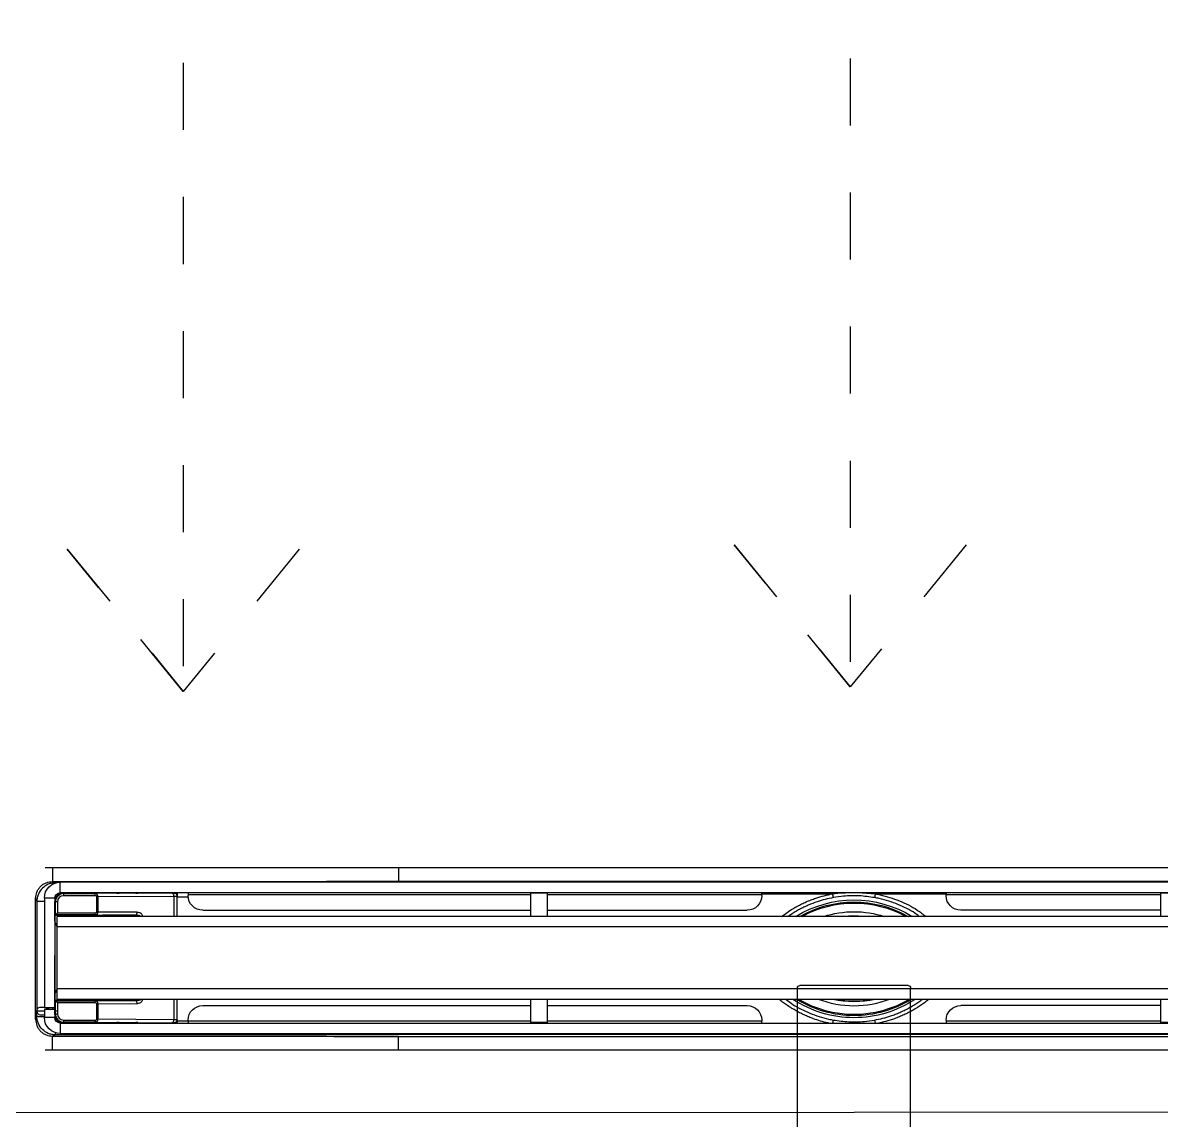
# Model space of a CAD drawing. Header units: millimetres. Extents: x 694231 to 734331, y 4486031 to 4541543.
# Drawn here: x 723900.01 to 723927.18, y 4495909.86 to 4495936.05 of the extents above; entities that cross this region are included whole.
import ezdxf

# ---------------------------------------------------------------- set-up
doc = ezdxf.new("R2010")
doc.units = ezdxf.units.MM
doc.linetypes.add('AI-Linetype-22', pattern=[3.2004, 1.6002, -1.6002])
doc.layers.add('Deko_Vitrifiye', color=135, linetype='Continuous')
doc.layers.add('Deko_Zemin Seramik5', color=155, linetype='Continuous')

# ---------------------------------------------------------------- blocks, each defined once
blk = doc.blocks.new('A$C29e923fa')
at = {"layer": 'Deko_Vitrifiye', "linetype": 'Continuous'}
for p, q in [((0, 90), (0, 0)), ((0, 90), (4.4, 90)), ((5, 89.4), (5, 0.6)), ((5, 58.5), (129.4, 58.5)), ((130, 57.9), (130, 32.1)), ((5, 31.5), (129.4, 31.5)), ((0, 0), (4.4, 0))]:
    blk.add_line(p, q, dxfattribs=at)
for centre, start, end in [((4.4, 89.4), 0, 90), ((129.4, 57.9), 0, 90), ((129.4, 32.1), 270, 0), ((4.4, 0.6), 270, 0)]:
    blk.add_arc(centre, 0.6, start, end, dxfattribs=at)
blk = doc.blocks.new('duşş')
at = {"layer": 'Deko_Zemin Seramik5'}
for p, q in [((13102.124, 1675.098), (13140.724, 1675.098)), ((13102.481, 1674.755), (13140.367, 1674.755)), ((13132.292, 1674.778), (13110.556, 1674.778)), ((13140.367, 1674.505), (13140.367, 1674.755)), ((13140.483, 1674.743), (13140.551, 1674.771)), ((13102.481, 1674.505), (13140.367, 1674.505)), ((13113.706, 1674.491), (13114.106, 1674.491)), ((13114.106, 1674.491), (13114.106, 1673.94)), ((13119.224, 1674.46), (13114.106, 1674.46)), ((13119.224, 1674.505), (13119.224, 1674.46)), ((13120.915, 1674.479), (13119.224, 1674.479)), ((13119.224, 1674.436), (13119.224, 1674.46)), ((13121.231, 1674.505), (13120.915, 1674.479)), ((13123.624, 1674.479), (13121.933, 1674.479)), ((13123.624, 1674.46), (13123.624, 1674.505)), ((13123.624, 1674.436), (13123.624, 1674.46)), ((13128.742, 1674.46), (13123.624, 1674.46)), ((13128.742, 1673.94), (13128.742, 1674.491)), ((13128.742, 1674.491), (13129.142, 1674.491)), ((13128.772, 1674.491), (13128.772, 1674.505)), ((13129.112, 1674.505), (13129.112, 1674.491)), ((13129.142, 1674.491), (13129.142, 1673.94)), ((13137.317, 1674.46), (13129.142, 1674.46)), ((13137.574, 1674.408), (13137.312, 1674.411)), ((13137.317, 1674.505), (13137.317, 1674.46)), ((13137.317, 1674.46), (13137.317, 1674.436)), ((13137.574, 1674.505), (13137.574, 1674.428)), ((13137.574, 1674.427), (13137.574, 1674.428)), ((13137.574, 1674.397), (13137.574, 1674.427)), ((13137.579, 1674.08), (13137.579, 1674.397)), ((13137.644, 1674.498), (13138.386, 1674.498)), ((13137.644, 1674.498), (13137.644, 1674.497)), ((13137.657, 1674.427), (13137.658, 1674.44)), ((13139.468, 1674.415), (13137.657, 1674.427)), ((13137.657, 1674.427), (13137.657, 1673.94)), ((13137.658, 1674.44), (13137.66, 1674.453)), ((13137.66, 1674.453), (13137.664, 1674.465)), ((13137.664, 1674.465), (13137.669, 1674.476)), ((13137.669, 1674.476), (13137.675, 1674.485)), ((13137.675, 1674.485), (13137.682, 1674.491)), ((13137.682, 1674.491), (13137.69, 1674.495)), ((13137.69, 1674.495), (13137.698, 1674.497)), ((13137.698, 1674.497), (13139.531, 1674.485)), ((13138.386, 1674.498), (13138.386, 1674.505)), ((13138.386, 1674.5), (13138.515, 1674.5)), ((13138.515, 1674.493), (13138.515, 1674.505)), ((13138.515, 1674.493), (13138.516, 1674.492)), ((13138.516, 1674.505), (13138.516, 1674.492)), ((13138.516, 1674.492), (13138.516, 1674.492)), ((13138.566, 1674.491), (13138.566, 1674.505)), ((13138.566, 1674.491), (13138.965, 1674.491)), ((13138.965, 1674.505), (13138.965, 1674.491)), ((13139.015, 1674.492), (13139.015, 1674.505)), ((13139.016, 1674.493), (13139.015, 1674.492)), ((13139.016, 1674.505), (13139.016, 1674.493)), ((13139.016, 1674.5), (13139.145, 1674.5)), ((13139.145, 1674.505), (13139.145, 1674.498)), ((13139.145, 1674.498), (13140.296, 1674.498)), ((13139.468, 1674.415), (13139.497, 1674.415)), ((13139.468, 1674.415), (13139.468, 1674.044)), ((13139.497, 1674.044), (13139.497, 1674.415)), ((13139.531, 1674.435), (13139.531, 1674.485)), ((13140.284, 1674.485), (13139.531, 1674.485)), ((13139.531, 1674.435), (13140.284, 1674.435)), ((13140.284, 1674.485), (13140.296, 1674.498)), ((13140.284, 1674.435), (13140.284, 1674.485)), ((13140.496, 1674.298), (13140.484, 1674.285)), ((13140.496, 1673.83), (13140.496, 1674.298)), ((13140.497, 1674.375), (13140.747, 1674.375)), ((13140.497, 1674.375), (13140.497, 1671.76)), ((13140.747, 1674.375), (13140.747, 1671.76)), ((13140.927, 1674.299), (13140.924, 1671.694)), ((13140.955, 1674.367), (13140.927, 1674.299)), ((13140.955, 1671.489), (13140.955, 1674.367)), ((13114.106, 1674.087), (13118.874, 1674.087)), ((13128.742, 1674.087), (13123.974, 1674.087)), ((13136.967, 1674.087), (13129.142, 1674.087)), ((13137.574, 1673.94), (13137.574, 1674.08)), ((13138.538, 1674.038), (13139.468, 1674.044)), ((13138.538, 1674.038), (13138.539, 1674.024)), ((13138.539, 1674.024), (13138.541, 1674.011)), ((13139.468, 1674.044), (13139.497, 1674.044)), ((13140.434, 1674.024), (13139.531, 1674.024)), ((13139.531, 1673.974), (13139.531, 1674.024)), ((13140.434, 1674.285), (13140.434, 1674.024)), ((13140.434, 1674.285), (13140.484, 1674.285)), ((13140.434, 1674.024), (13140.484, 1673.974)), ((13140.484, 1673.974), (13140.484, 1674.285)), ((13102.406, 1673.94), (13140.442, 1673.94)), ((13121.184, 1673.94), (13121.452, 1673.953)), ((13121.452, 1673.953), (13121.665, 1673.94)), ((13138.541, 1674.011), (13138.545, 1673.999)), ((13138.545, 1673.999), (13138.55, 1673.988)), ((13138.55, 1673.988), (13138.556, 1673.98)), ((13138.556, 1673.98), (13138.564, 1673.973)), ((13138.564, 1673.973), (13138.571, 1673.969)), ((13138.571, 1673.969), (13138.579, 1673.968)), ((13139.47, 1673.973), (13138.579, 1673.968)), ((13138.579, 1673.968), (13139.358, 1673.968)), ((13138.741, 1673.966), (13138.579, 1673.966)), ((13138.59, 1673.94), (13138.579, 1673.966)), ((13138.752, 1673.94), (13138.741, 1673.966)), ((13139.363, 1673.973), (13139.358, 1673.968)), ((13139.479, 1673.948), (13139.358, 1673.948)), ((13139.468, 1673.973), (13139.363, 1673.973)), ((13139.467, 1673.966), (13139.467, 1673.973)), ((13139.467, 1673.973), (13139.467, 1673.966)), ((13139.468, 1673.966), (13139.467, 1673.966)), ((13139.468, 1673.973), (13139.468, 1673.966)), ((13139.468, 1673.973), (13139.468, 1673.973)), ((13139.518, 1673.966), (13139.468, 1673.966)), ((13139.487, 1673.946), (13139.488, 1673.946)), ((13139.488, 1673.946), (13139.518, 1673.946)), ((13139.518, 1673.974), (13139.518, 1673.966)), ((13139.918, 1673.966), (13139.518, 1673.966)), ((13139.518, 1673.946), (13139.518, 1673.966)), ((13139.518, 1673.946), (13139.918, 1673.946)), ((13139.531, 1673.974), (13139.523, 1673.974)), ((13139.918, 1673.974), (13139.523, 1673.974)), ((13139.531, 1673.974), (13140.484, 1673.974)), ((13139.918, 1673.974), (13139.918, 1673.966)), ((13139.918, 1673.966), (13139.918, 1673.946)), ((13139.968, 1673.966), (13139.918, 1673.966)), ((13139.918, 1673.946), (13139.948, 1673.946)), ((13139.948, 1673.946), (13139.949, 1673.946)), ((13140.073, 1673.948), (13139.957, 1673.948)), ((13139.968, 1673.973), (13139.968, 1673.973)), ((13140.068, 1673.973), (13139.968, 1673.973)), ((13139.968, 1673.973), (13139.968, 1673.966)), ((13139.969, 1673.966), (13139.968, 1673.966)), ((13139.969, 1673.973), (13139.969, 1673.966)), ((13139.969, 1673.973), (13139.969, 1673.966)), ((13140.073, 1673.968), (13140.068, 1673.973)), ((13140.073, 1673.968), (13140.49, 1673.968)), ((13140.401, 1673.966), (13140.39, 1673.94)), ((13140.49, 1673.966), (13140.401, 1673.966)), ((13140.442, 1673.69), (13140.442, 1673.94)), ((13140.49, 1673.794), (13140.442, 1673.684)), ((13140.49, 1673.794), (13140.442, 1673.684)), ((13140.49, 1673.968), (13140.484, 1673.974)), ((13140.49, 1673.794), (13140.49, 1673.966)), ((13140.49, 1673.794), (13140.49, 1673.794)), ((13140.49, 1673.407), (13140.49, 1673.794)), ((13140.492, 1673.826), (13140.496, 1673.83)), ((13140.492, 1673.824), (13140.492, 1673.826)), ((13140.492, 1673.457), (13140.492, 1673.824)), ((13140.496, 1673.83), (13140.497, 1673.83)), ((13102.406, 1673.69), (13140.442, 1673.69)), ((13140.442, 1672.21), (13140.442, 1673.69)), ((13140.49, 1673.457), (13140.497, 1673.457)), ((13140.497, 1673.407), (13140.49, 1673.407)), ((13140.495, 1671.905), (13140.495, 1673.007)), ((13140.495, 1673.007), (13140.497, 1673.007)), ((13140.497, 1672.957), (13140.495, 1672.957)), ((13140.495, 1672.943), (13140.497, 1672.943)), ((13140.495, 1672.893), (13140.495, 1671.505)), ((13140.497, 1672.893), (13140.495, 1672.893)), ((13140.49, 1672.106), (13140.49, 1672.493)), ((13140.49, 1672.493), (13140.497, 1672.493)), ((13140.497, 1672.443), (13140.49, 1672.443)), ((13140.492, 1672.076), (13140.492, 1672.443)), ((13102.406, 1672.21), (13140.442, 1672.21)), ((13140.442, 1672.217), (13140.49, 1672.106)), ((13140.442, 1672.216), (13140.49, 1672.106)), ((13140.442, 1671.96), (13140.442, 1672.21)), ((13102.406, 1671.96), (13140.442, 1671.96)), ((13114.106, 1671.96), (13114.106, 1671.41)), ((13120.944, 1671.96), (13120.948, 1671.959)), ((13120.948, 1671.959), (13120.996, 1671.949)), ((13120.996, 1671.949), (13120.99, 1671.96)), ((13128.742, 1671.41), (13128.742, 1671.96)), ((13129.142, 1671.96), (13129.142, 1671.41)), ((13137.574, 1671.82), (13137.574, 1671.96)), ((13137.657, 1671.96), (13137.657, 1671.474)), ((13138.539, 1671.876), (13138.538, 1671.862)), ((13139.468, 1671.857), (13138.538, 1671.862)), ((13138.541, 1671.889), (13138.539, 1671.876)), ((13138.545, 1671.901), (13138.541, 1671.889)), ((13138.55, 1671.912), (13138.545, 1671.901)), ((13138.556, 1671.921), (13138.55, 1671.912)), ((13138.564, 1671.927), (13138.556, 1671.921)), ((13138.571, 1671.931), (13138.564, 1671.927)), ((13138.579, 1671.932), (13138.571, 1671.931)), ((13138.579, 1671.934), (13138.59, 1671.96)), ((13138.579, 1671.934), (13138.741, 1671.934)), ((13138.579, 1671.932), (13139.47, 1671.927)), ((13139.358, 1671.932), (13138.579, 1671.932)), ((13138.741, 1671.934), (13138.752, 1671.96)), ((13139.358, 1671.952), (13139.479, 1671.952)), ((13139.358, 1671.932), (13139.363, 1671.928)), ((13139.363, 1671.928), (13139.468, 1671.928)), ((13139.467, 1671.928), (13139.467, 1671.934)), ((13139.467, 1671.934), (13139.468, 1671.934)), ((13139.467, 1671.934), (13139.467, 1671.928)), ((13139.468, 1671.934), (13139.518, 1671.934)), ((13139.468, 1671.934), (13139.468, 1671.927)), ((13139.468, 1671.928), (13139.468, 1671.927)), ((13139.497, 1671.857), (13139.468, 1671.857)), ((13139.468, 1671.857), (13139.468, 1671.485)), ((13139.488, 1671.954), (13139.487, 1671.954)), ((13139.518, 1671.954), (13139.488, 1671.954)), ((13139.497, 1671.485), (13139.497, 1671.857)), ((13139.918, 1671.954), (13139.518, 1671.954)), ((13139.518, 1671.934), (13139.518, 1671.954)), ((13139.518, 1671.934), (13139.518, 1671.926)), ((13139.518, 1671.934), (13139.918, 1671.934)), ((13139.523, 1671.926), (13139.531, 1671.926)), ((13139.523, 1671.926), (13139.918, 1671.926)), ((13140.484, 1671.926), (13139.531, 1671.926)), ((13139.531, 1671.876), (13139.531, 1671.926)), ((13139.531, 1671.876), (13140.434, 1671.876)), ((13139.918, 1671.934), (13139.918, 1671.954)), ((13139.948, 1671.954), (13139.918, 1671.954)), ((13139.918, 1671.934), (13139.918, 1671.926)), ((13139.918, 1671.934), (13139.968, 1671.934)), ((13139.949, 1671.954), (13139.948, 1671.954)), ((13139.957, 1671.952), (13140.073, 1671.952)), ((13139.968, 1671.934), (13139.968, 1671.927)), ((13139.968, 1671.934), (13139.969, 1671.934)), ((13139.968, 1671.928), (13140.068, 1671.928)), ((13139.968, 1671.927), (13139.968, 1671.928)), ((13139.969, 1671.934), (13139.969, 1671.928)), ((13139.969, 1671.934), (13139.969, 1671.928)), ((13140.068, 1671.928), (13140.073, 1671.932)), ((13140.49, 1671.932), (13140.073, 1671.932)), ((13140.39, 1671.96), (13140.401, 1671.934)), ((13140.401, 1671.934), (13140.49, 1671.934)), ((13140.484, 1671.926), (13140.434, 1671.876)), ((13140.434, 1671.876), (13140.434, 1671.615)), ((13140.484, 1671.926), (13140.49, 1671.932)), ((13140.484, 1671.615), (13140.484, 1671.926)), ((13140.49, 1672.106), (13140.49, 1672.106)), ((13140.49, 1671.934), (13140.49, 1672.106)), ((13140.492, 1672.074), (13140.492, 1672.076)), ((13140.496, 1672.07), (13140.492, 1672.074)), ((13140.497, 1671.905), (13140.495, 1671.905)), ((13140.496, 1671.603), (13140.496, 1672.07)), ((13140.497, 1672.07), (13140.496, 1672.07)), ((13114.106, 1671.813), (13118.874, 1671.813)), ((13128.742, 1671.813), (13123.974, 1671.813)), ((13136.967, 1671.813), (13129.142, 1671.813)), ((13137.579, 1671.505), (13137.579, 1671.82)), ((13140.484, 1671.615), (13140.434, 1671.615)), ((13140.497, 1671.683), (13140.442, 1671.683)), ((13140.484, 1671.615), (13140.496, 1671.603)), ((13140.497, 1671.76), (13140.747, 1671.76)), ((13140.497, 1671.72), (13140.747, 1671.72)), ((13140.497, 1671.72), (13140.497, 1671.525)), ((13140.548, 1671.72), (13140.548, 1671.76)), ((13140.747, 1671.72), (13140.747, 1671.525)), ((13140.924, 1671.694), (13140.924, 1671.683)), ((13140.924, 1671.672), (13140.924, 1671.683)), ((13140.927, 1671.557), (13140.924, 1671.672)), ((13140.367, 1671.395), (13102.481, 1671.395)), ((13113.706, 1671.41), (13114.106, 1671.41)), ((13114.106, 1671.44), (13119.224, 1671.44)), ((13119.224, 1671.464), (13119.224, 1671.44)), ((13119.224, 1671.44), (13119.224, 1671.395)), ((13123.624, 1671.464), (13123.624, 1671.44)), ((13123.624, 1671.395), (13123.624, 1671.44)), ((13123.624, 1671.44), (13128.742, 1671.44)), ((13128.742, 1671.41), (13129.142, 1671.41)), ((13128.772, 1671.395), (13128.772, 1671.41)), ((13129.112, 1671.41), (13129.112, 1671.395)), ((13129.142, 1671.44), (13137.317, 1671.44)), ((13137.317, 1671.44), (13137.317, 1671.464)), ((13137.574, 1671.448), (13137.317, 1671.445)), ((13137.317, 1671.44), (13137.317, 1671.395)), ((13137.574, 1671.473), (13137.574, 1671.504)), ((13137.574, 1671.473), (13137.574, 1671.473)), ((13137.574, 1671.473), (13137.574, 1671.395)), ((13137.644, 1671.403), (13137.644, 1671.403)), ((13138.386, 1671.403), (13137.644, 1671.403)), ((13137.657, 1671.474), (13139.468, 1671.485)), ((13137.658, 1671.46), (13137.657, 1671.474)), ((13137.66, 1671.447), (13137.658, 1671.46)), ((13137.664, 1671.435), (13137.66, 1671.447)), ((13137.669, 1671.424), (13137.664, 1671.435)), ((13137.675, 1671.416), (13137.669, 1671.424)), ((13137.682, 1671.409), (13137.675, 1671.416)), ((13137.69, 1671.405), (13137.682, 1671.409)), ((13137.698, 1671.404), (13137.69, 1671.405)), ((13139.531, 1671.415), (13137.698, 1671.404)), ((13138.386, 1671.395), (13138.386, 1671.403)), ((13138.515, 1671.4), (13138.386, 1671.4)), ((13138.516, 1671.408), (13138.515, 1671.408)), ((13138.515, 1671.395), (13138.515, 1671.408)), ((13138.516, 1671.408), (13138.516, 1671.408)), ((13138.516, 1671.408), (13138.516, 1671.395)), ((13138.965, 1671.409), (13138.566, 1671.409)), ((13138.566, 1671.395), (13138.566, 1671.409)), ((13138.965, 1671.409), (13138.965, 1671.395)), ((13139.015, 1671.408), (13139.016, 1671.408)), ((13139.015, 1671.395), (13139.015, 1671.408)), ((13139.016, 1671.408), (13139.016, 1671.395)), ((13139.145, 1671.4), (13139.016, 1671.4)), ((13140.296, 1671.403), (13139.145, 1671.403)), ((13139.145, 1671.403), (13139.145, 1671.395)), ((13139.497, 1671.485), (13139.468, 1671.485)), ((13140.284, 1671.465), (13139.531, 1671.465)), ((13139.531, 1671.465), (13139.531, 1671.415)), ((13139.531, 1671.415), (13140.284, 1671.415)), ((13140.284, 1671.415), (13140.284, 1671.465)), ((13140.296, 1671.403), (13140.284, 1671.415)), ((13140.367, 1671.395), (13140.367, 1671.145)), ((13140.495, 1671.505), (13140.497, 1671.505)), ((13140.497, 1671.525), (13140.747, 1671.525)), ((13140.955, 1671.489), (13140.927, 1671.557)), ((13140.367, 1671.145), (13102.481, 1671.145)), ((13132.292, 1671.077), (13110.556, 1671.077)), ((13140.483, 1671.113), (13140.551, 1671.085)), ((13140.724, 1670.758), (13102.124, 1670.758))]:
    blk.add_line(p, q, dxfattribs=at)
blk.add_lwpolyline([(13091.425, 1799.291), (13091.425, 1671.265, 0.414145), (13093.424, 1669.265), (13149.424, 1669.25, 0.414282), (13151.425, 1671.25), (13151.425, 1799.291)], format="xyb", close=True, dxfattribs=at)
at = {"layer": 'Deko_Zemin Seramik5', "linetype": 'AI-Linetype-22'}
for points in [[(13121.515, 1694.417), (13121.515, 1679.417), (13124.282, 1682.807)], [(13137.431, 1694.311), (13137.431, 1679.311), (13140.199, 1682.701)], [(13118.747, 1682.807), (13121.515, 1679.417)], [(13124.282, 1682.807), (13121.515, 1679.417)], [(13134.664, 1682.701), (13137.431, 1679.311)], [(13140.199, 1682.701), (13137.431, 1679.311)]]:
    blk.add_lwpolyline(points, dxfattribs=at)
at = {"layer": 'Deko_Zemin Seramik5'}
for centre, radius, start, end in [((13140.367, 1674.375), 0.38, 0, 90), ((13118.875, 1674.436), 0.349, 269.891, 359.8906), ((13121.424, 1671.683), 2.65, 58.4105, 121.5895), ((13122.481, 1674.741), 1.587, 189.4951, 192.8248), ((13120.367, 1674.741), 1.587, 347.1752, 350.5049), ((13123.973, 1674.436), 0.349, 180.1094, 270.109), ((13136.967, 1674.436), 0.349, 269.891, 359.8906), ((13137.644, 1674.427), 0.07, 89.9989, 179.9989), ((13140.367, 1674.375), 0.13, 0, 90), ((13121.424, 1671.683), 2.6, 60.2506, 119.7494), ((13121.424, 1671.683), 2.575, 61.2389, 118.7611), ((13121.424, 1671.683), 2.37, 72.26, 107.74), ((13139.487, 1673.966), 0.02, 179.9989, 269.9989), ((13139.488, 1673.966), 0.02, 179.9989, 269.9989), ((13139.948, 1673.966), 0.02, 270.0011, 0.0011), ((13139.949, 1673.966), 0.02, 270.0011, 0.0011), ((13121.424, 1674.172), 2.65, 236.6126, 270), ((13121.424, 1674.172), 2.6, 238.3235, 270), ((13121.424, 1674.172), 2.575, 239.2368, 300.7632), ((13121.424, 1674.172), 2.37, 249.0038, 290.9962), ((13121.424, 1674.172), 2.27, 257.0856, 282.9144), ((13121.424, 1674.172), 2.256, 258.8784, 281.2478), ((13121.424, 1674.172), 2.65, 270, 303.3874), ((13121.424, 1674.172), 2.6, 270, 301.6765), ((13139.487, 1671.934), 0.02, 90.0011, 180.0011), ((13139.488, 1671.934), 0.02, 90.0011, 180.0011), ((13139.948, 1671.934), 0.02, 359.9989, 89.9989), ((13139.949, 1671.934), 0.02, 359.9989, 89.9989), ((13118.875, 1671.464), 0.349, 0.1094, 90.109), ((13123.973, 1671.464), 0.349, 89.891, 179.8906), ((13136.967, 1671.464), 0.349, 0.1094, 90.109), ((13121.891, 1671.237), 0.985, 166.5189, 170.7824), ((13120.957, 1671.237), 0.985, 9.2176, 13.4811), ((13137.644, 1671.473), 0.07, 180.0011, 270.0011), ((13140.367, 1671.525), 0.13, 270, 0), ((13140.367, 1671.525), 0.38, 270, 0)]:
    blk.add_arc(centre, radius, start, end, dxfattribs=at)
at = {"layer": 'Deko_Zemin Seramik5', "extrusion": (0, 0, -1)}
for centre, major_axis, ratio, start_param, end_param in [((13137.644, 1674.428), (0, -0.07), 0.999962, 1.570796, 3.141593), ((13137.774, 1674.427), (0.2, 0), 0.005672, 2.199115, 3.141593), ((13137.774, 1674.397), (0.2, 0), 0.003491, 2.916668, 3.141593), ((13137.774, 1674.497), (0.13, 0), 0.008727, 2.199115, 3.141593), ((13138.566, 1674.492), (0.05, 0), 0.008727, 1.570805, 3.132866), ((13138.965, 1674.492), (0.05, 0), 0.008727, 0.008727, 1.570796), ((13139.531, 1674.415), (-0.0004, -0.07), 0.905934, 1.56707, 3.130806), ((13139.531, 1674.415), (-0.034, 0.0002), 0.587778, 6.279459, 7.843195), ((13140.284, 1674.285), (0.141, 0.141), 0.999962, 5.497825, 7.068545), ((13140.284, 1674.285), (-0.106, -0.106), 0.999924, 2.356233, 3.926953), ((13140.296, 1674.298), (-0.141, -0.141), 0.999924, 2.356233, 3.926953), ((13137.774, 1674.08), (0.2, 0), 0.003491, 3.141593, 3.366518), ((13139.531, 1674.044), (0.0004, -0.07), 0.905934, 0.010787, 1.574523), ((13139.531, 1674.044), (0.034, 0.0002), 0.587778, 1.581583, 3.145319), ((13138.58, 1673.938), (0.138, 0), 0.217963, 3.141593, 4.703662), ((13138.591, 1673.938), (0.0125, -0.03), 0.00806, 1.574141, 2.830119), ((13138.753, 1673.938), (0.0125, -0.03), 0.00806, 3.459756, 4.715734), ((13139.358, 1673.938), (0, -0.03), 0.008727, 1.570796, 3.132866), ((13139.518, 1673.973), (0.05, 0), 0.008727, 3.150319, 3.363915), ((13139.524, 1674.044), (0.119, 0.001), 0.587778, 1.581583, 1.62254), ((13139.918, 1673.973), (0.05, 0), 0.008727, 4.712389, 6.274459), ((13140.073, 1673.938), (0, -0.03), 0.008727, 3.150319, 4.712389), ((13140.389, 1673.938), (-0.0131, -0.03), 0.008001, 1.567311, 2.823289), ((13140.49, 1673.938), (0, -0.03), 0.008727, 3.150319, 3.456411), ((13140.49, 1673.407), (0, -0.05), 0.008727, 1.570796, 3.141593), ((13140.49, 1672.493), (0, -0.05), 0.008727, 0, 1.570796), ((13138.58, 1671.962), (0.138, 0), 0.217963, 1.579523, 3.141593), ((13138.591, 1671.962), (-0.0125, -0.03), 0.00806, 0.311474, 1.567451), ((13138.753, 1671.962), (-0.0125, -0.03), 0.00806, 4.709044, 5.965022), ((13139.358, 1671.962), (0, -0.03), 0.008727, 0.008727, 1.570796), ((13139.518, 1671.927), (0.05, 0), 0.008727, 2.91927, 3.132866), ((13139.531, 1671.856), (-0.0004, -0.07), 0.905934, 1.56707, 3.130806), ((13139.531, 1671.856), (0.034, -0.0002), 0.587778, 3.137866, 4.701602), ((13139.524, 1671.856), (0.119, -0.001), 0.587778, 4.660645, 4.701602), ((13139.918, 1671.927), (0.05, 0), 0.008727, 0.008727, 1.570796), ((13140.073, 1671.962), (0, -0.03), 0.008727, 4.712389, 6.274459), ((13140.389, 1671.962), (0.0131, -0.03), 0.008001, 0.318304, 1.574282), ((13140.495, 1671.805), (-0.1, 0), 0.999962, 1.010172, 1.570796), ((13140.497, 1671.805), (-0.1, 0), 0.999962, 0.988457, 1.570796), ((13140.49, 1671.962), (0, -0.03), 0.008727, 5.968367, 6.274459), ((13137.774, 1671.82), (0.2, 0), 0.003491, 2.916668, 3.141593), ((13140.284, 1671.615), (-0.106, 0.106), 0.999924, 2.356233, 3.926953), ((13140.284, 1671.615), (0.141, -0.141), 0.999962, 5.497825, 7.068545), ((13140.296, 1671.603), (-0.141, 0.141), 0.999924, 2.356233, 3.926953), ((13137.774, 1671.504), (0.2, 0), 0.003491, 3.141593, 3.366518), ((13137.774, 1671.473), (0.2, 0), 0.005672, 3.141593, 4.08407), ((13137.644, 1671.473), (0, 0.07), 0.999962, 3.141593, 4.712389), ((13137.774, 1671.403), (0.13, 0), 0.008727, 3.141593, 3.69775), ((13137.774, 1671.403), (0.13, 0), 0.008727, 3.69775, 4.08407), ((13138.566, 1671.408), (0.05, 0), 0.008727, 3.150319, 4.712381), ((13138.965, 1671.408), (0.05, 0), 0.008727, 4.712389, 6.274459), ((13139.531, 1671.485), (0.0004, -0.07), 0.905934, 0.010787, 1.574523), ((13139.531, 1671.485), (-0.034, -0.0002), 0.587778, 4.723176, 6.286912), ((13140.497, 1671.605), (-0.1, 0), 0.999962, 4.712389, 5.294728), ((13140.495, 1671.605), (-0.1, 0), 0.999962, 4.712389, 5.273014)]:
    blk.add_ellipse(centre, major_axis=major_axis, ratio=ratio, start_param=start_param, end_param=end_param, dxfattribs=at)
at = {"layer": 'Deko_Zemin Seramik5'}
for points, knots in [([(13132.292, 1675.098), (13132.292, 1675.059), (13132.292, 1674.978), (13132.292, 1674.872), (13132.292, 1674.797), (13132.292, 1674.785), (13132.292, 1674.778)], [0, 0, 0, 0, 0.240773, 0.5, 0.759227, 1, 1, 1, 1]), ([(13140.551, 1675.098), (13140.551, 1675.089), (13140.551, 1675.02), (13140.551, 1674.91), (13140.551, 1674.799), (13140.551, 1674.78), (13140.551, 1674.771)], [0, 0, 0, 0, 0.046125, 0.371812, 0.697499, 1, 1, 1, 1]), ([(13140.551, 1674.771), (13139.633, 1674.771), (13137.797, 1674.772), (13135.045, 1674.777), (13133.21, 1674.778), (13132.292, 1674.778)], [0, 0, 0, 0, 0.333309, 0.666691, 1, 1, 1, 1]), ([(13140.483, 1674.743), (13140.513, 1674.741), (13140.571, 1674.737), (13140.682, 1674.701), (13140.803, 1674.62), (13140.884, 1674.5), (13140.921, 1674.389), (13140.925, 1674.329), (13140.927, 1674.299)], [0, 0, 0, 0, 0.129071, 0.254522, 0.498347, 0.74157, 0.868707, 1, 1, 1, 1]), ([(13140.955, 1674.367), (13140.95, 1674.418), (13140.942, 1674.498), (13140.892, 1674.593), (13140.84, 1674.657), (13140.776, 1674.708), (13140.681, 1674.758), (13140.602, 1674.766), (13140.551, 1674.771)], [0, 0, 0, 0, 0.2432, 0.372242, 0.500235, 0.628741, 0.757585, 1, 1, 1, 1]), ([(13120.915, 1674.479), (13120.877, 1674.472), (13120.681, 1674.434), (13120.338, 1674.321), (13119.97, 1674.145), (13119.778, 1673.993), (13119.712, 1673.94)], [0, 0, 0, 0, 0.089074, 0.449026, 0.808981, 1, 1, 1, 1]), ([(13119.867, 1673.94), (13119.901, 1673.966), (13120.054, 1674.085), (13120.375, 1674.235), (13120.705, 1674.345), (13120.896, 1674.382), (13120.933, 1674.389)], [0, 0, 0, 0, 0.108003, 0.499217, 0.901792, 1, 1, 1, 1]), ([(13120.933, 1674.389), (13121.055, 1674.406), (13121.3, 1674.441), (13121.63, 1674.433), (13121.835, 1674.401), (13121.915, 1674.389)], [0, 0, 0, 0, 0.372425, 0.751784, 1, 1, 1, 1]), ([(13121.933, 1674.479), (13121.849, 1674.491), (13121.749, 1674.504), (13121.648, 1674.505), (13121.632, 1674.505)], [0, 0, 0, 0, 0.834969, 1, 1, 1, 1]), ([(13121.915, 1674.389), (13121.98, 1674.376), (13122.111, 1674.349), (13122.312, 1674.289), (13122.481, 1674.224), (13122.62, 1674.16), (13122.723, 1674.108), (13122.825, 1674.051), (13122.915, 1673.995), (13122.971, 1673.957), (13122.994, 1673.94)], [0, 0, 0, 0, 0.1693, 0.339504, 0.533283, 0.630786, 0.729353, 0.828096, 0.927914, 1, 1, 1, 1]), ([(13123.151, 1673.94), (13123.064, 1674.004), (13122.944, 1674.09), (13122.781, 1674.183), (13122.673, 1674.238), (13122.563, 1674.289), (13122.45, 1674.335), (13122.308, 1674.386), (13122.136, 1674.438), (13122.001, 1674.466), (13121.933, 1674.479)], [0, 0, 0, 0, 0.239811, 0.32927, 0.418889, 0.509484, 0.600581, 0.691848, 0.845514, 1, 1, 1, 1]), ([(13140.927, 1674.299), (13140.919, 1674.3), (13140.903, 1674.302), (13140.833, 1674.304), (13140.768, 1674.305), (13140.747, 1674.305)], [0, 0, 0, 0, 0.383013, 0.795311, 1, 1, 1, 1]), ([(13138.402, 1673.938), (13138.402, 1673.94), (13138.402, 1673.949), (13138.407, 1673.967), (13138.421, 1673.992), (13138.452, 1674.018), (13138.493, 1674.035), (13138.525, 1674.037), (13138.538, 1674.038)], [0, 0, 0, 0, 0.035539, 0.12936, 0.257827, 0.452641, 0.772939, 1, 1, 1, 1]), ([(13139.47, 1673.973), (13139.47, 1673.973), (13139.472, 1673.973), (13139.478, 1673.974), (13139.491, 1673.975), (13139.505, 1673.974), (13139.514, 1673.974), (13139.518, 1673.974)], [0, 0, 0, 0, 0.083349, 0.324015, 0.573987, 0.820833, 1, 1, 1, 1]), ([(13140.495, 1672.957), (13140.495, 1672.957), (13140.495, 1672.957), (13140.495, 1672.958), (13140.495, 1672.959), (13140.495, 1672.96), (13140.495, 1672.962), (13140.495, 1672.964), (13140.495, 1672.966), (13140.495, 1672.968), (13140.495, 1672.971), (13140.495, 1672.974), (13140.495, 1672.977), (13140.495, 1672.982), (13140.495, 1672.987), (13140.495, 1672.992), (13140.495, 1672.997), (13140.495, 1673.002), (13140.495, 1673.005), (13140.495, 1673.007)], [0, 0, 0, 0, 0.052751, 0.105868, 0.160141, 0.214812, 0.267755, 0.321067, 0.374953, 0.429625, 0.482566, 0.535878, 0.589763, 0.644434, 0.75059, 0.804473, 0.859142, 0.929139, 1, 1, 1, 1]), ([(13140.495, 1672.893), (13140.495, 1672.895), (13140.495, 1672.898), (13140.495, 1672.903), (13140.495, 1672.908), (13140.495, 1672.912), (13140.495, 1672.916), (13140.495, 1672.92), (13140.495, 1672.925), (13140.495, 1672.929), (13140.495, 1672.932), (13140.495, 1672.934), (13140.495, 1672.937), (13140.495, 1672.938), (13140.495, 1672.94), (13140.495, 1672.941), (13140.495, 1672.942), (13140.495, 1672.943), (13140.495, 1672.943), (13140.495, 1672.943)], [0, 0, 0, 0, 0.069997, 0.140858, 0.193797, 0.247107, 0.30099, 0.355659, 0.461433, 0.515705, 0.570376, 0.623127, 0.676244, 0.730516, 0.785188, 0.837939, 0.891056, 0.945328, 1, 1, 1, 1]), ([(13119.639, 1671.96), (13119.649, 1671.951), (13119.69, 1671.918), (13119.796, 1671.839), (13119.928, 1671.752), (13120.067, 1671.673), (13120.174, 1671.618), (13120.285, 1671.567), (13120.398, 1671.52), (13120.54, 1671.469), (13120.684, 1671.425), (13120.791, 1671.403), (13120.83, 1671.395)], [0, 0, 0, 0, 0.030289, 0.119105, 0.29716, 0.387464, 0.47793, 0.56938, 0.661337, 0.753466, 0.908955, 1, 1, 1, 1]), ([(13120.933, 1671.467), (13120.868, 1671.48), (13120.737, 1671.506), (13120.572, 1671.556), (13120.438, 1671.604), (13120.332, 1671.648), (13120.227, 1671.696), (13120.124, 1671.748), (13120.023, 1671.805), (13119.923, 1671.867), (13119.846, 1671.919), (13119.804, 1671.951), (13119.792, 1671.96)], [0, 0, 0, 0, 0.159324, 0.319502, 0.410485, 0.501625, 0.593004, 0.685541, 0.778243, 0.871955, 0.966186, 1, 1, 1, 1]), ([(13123.041, 1671.96), (13122.988, 1671.918), (13122.816, 1671.783), (13122.475, 1671.62), (13122.144, 1671.511), (13121.953, 1671.474), (13121.915, 1671.467)], [0, 0, 0, 0, 0.161836, 0.528908, 0.9066, 1, 1, 1, 1]), ([(13122.025, 1671.395), (13122.033, 1671.396), (13122.158, 1671.421), (13122.318, 1671.47), (13122.502, 1671.541), (13122.613, 1671.589), (13122.722, 1671.642), (13122.829, 1671.699), (13122.932, 1671.761), (13123.032, 1671.826), (13123.125, 1671.892), (13123.183, 1671.938), (13123.21, 1671.96)], [0, 0, 0, 0, 0.020019, 0.286768, 0.37706, 0.467513, 0.558941, 0.650872, 0.742973, 0.831775, 0.920729, 1, 1, 1, 1]), ([(13138.538, 1671.862), (13138.525, 1671.863), (13138.493, 1671.865), (13138.452, 1671.882), (13138.421, 1671.909), (13138.407, 1671.933), (13138.402, 1671.951), (13138.402, 1671.96), (13138.402, 1671.962)], [0, 0, 0, 0, 0.227061, 0.547359, 0.742173, 0.87064, 0.964461, 1, 1, 1, 1]), ([(13139.518, 1671.926), (13139.516, 1671.926), (13139.513, 1671.926), (13139.509, 1671.926), (13139.506, 1671.926), (13139.502, 1671.926), (13139.499, 1671.926), (13139.495, 1671.926), (13139.491, 1671.925), (13139.488, 1671.925), (13139.484, 1671.926), (13139.481, 1671.926), (13139.479, 1671.926), (13139.477, 1671.926), (13139.475, 1671.926), (13139.473, 1671.927), (13139.471, 1671.927), (13139.47, 1671.927), (13139.47, 1671.927), (13139.47, 1671.927)], [0, 0, 0, 0, 0.088931, 0.133744, 0.178889, 0.239717, 0.301103, 0.363225, 0.425932, 0.487498, 0.549657, 0.628438, 0.676138, 0.716924, 0.791599, 0.855857, 0.916916, 0.958389, 1, 1, 1, 1]), ([(13140.707, 1671.76), (13140.695, 1671.757), (13140.663, 1671.748), (13140.628, 1671.733), (13140.606, 1671.721), (13140.606, 1671.72)], [0, 0, 0, 0, 0.352649, 0.992094, 1, 1, 1, 1]), ([(13140.924, 1671.694), (13140.922, 1671.706), (13140.917, 1671.73), (13140.894, 1671.757), (13140.856, 1671.774), (13140.806, 1671.78), (13140.766, 1671.774), (13140.747, 1671.771)], [0, 0, 0, 0, 0.184765, 0.383971, 0.594246, 0.810566, 1, 1, 1, 1]), ([(13140.924, 1671.683), (13140.917, 1671.683), (13140.904, 1671.683), (13140.841, 1671.683), (13140.779, 1671.683), (13140.747, 1671.683)], [0, 0, 0, 0, 0.327092, 0.652141, 1, 1, 1, 1]), ([(13140.924, 1671.672), (13140.922, 1671.66), (13140.917, 1671.636), (13140.894, 1671.609), (13140.856, 1671.592), (13140.806, 1671.586), (13140.766, 1671.592), (13140.747, 1671.595)], [0, 0, 0, 0, 0.184765, 0.383971, 0.594246, 0.810566, 1, 1, 1, 1]), ([(13121.915, 1671.467), (13121.794, 1671.449), (13121.549, 1671.415), (13121.218, 1671.423), (13121.014, 1671.454), (13120.933, 1671.467)], [0, 0, 0, 0, 0.372425, 0.751784, 1, 1, 1, 1]), ([(13140.483, 1671.113), (13140.513, 1671.114), (13140.571, 1671.118), (13140.682, 1671.154), (13140.803, 1671.235), (13140.884, 1671.356), (13140.921, 1671.467), (13140.925, 1671.526), (13140.927, 1671.557)], [0, 0, 0, 0, 0.129071, 0.254522, 0.498347, 0.74157, 0.868707, 1, 1, 1, 1]), ([(13140.955, 1671.489), (13140.95, 1671.437), (13140.942, 1671.358), (13140.892, 1671.263), (13140.84, 1671.199), (13140.776, 1671.147), (13140.681, 1671.097), (13140.602, 1671.089), (13140.551, 1671.085)], [0, 0, 0, 0, 0.2432, 0.372242, 0.500235, 0.628741, 0.757585, 1, 1, 1, 1]), ([(13140.927, 1671.557), (13140.919, 1671.556), (13140.903, 1671.554), (13140.833, 1671.551), (13140.768, 1671.55), (13140.747, 1671.55)], [0, 0, 0, 0, 0.383013, 0.795311, 1, 1, 1, 1]), ([(13110.556, 1671.118), (13110.921, 1671.118), (13115.52, 1671.118), (13114.354, 1671.118), (13119.307, 1671.119), (13131.743, 1671.118), (13135.576, 1671.118), (13132.292, 1671.118)], [0, 0, 0, 0, 0.020648, 0.260324, 0.5, 0.619838, 1, 1, 1, 1]), ([(13132.292, 1671.118), (13132.292, 1671.12), (13132.292, 1671.123), (13132.292, 1671.143), (13132.292, 1671.145)], [0, 0, 0, 0, 0.929793, 1, 1, 1, 1]), ([(13132.292, 1671.118), (13132.511, 1671.118), (13132.935, 1671.118), (13133.575, 1671.118), (13134.172, 1671.117), (13134.72, 1671.117), (13135.233, 1671.116), (13135.776, 1671.116), (13136.378, 1671.115), (13136.966, 1671.115), (13137.49, 1671.114), (13137.918, 1671.114), (13138.315, 1671.114), (13138.729, 1671.113), (13139.176, 1671.113), (13139.632, 1671.113), (13140.065, 1671.113), (13140.346, 1671.113), (13140.483, 1671.113)], [0, 0, 0, 0, 0.080223, 0.155274, 0.234353, 0.298967, 0.35592, 0.422234, 0.497908, 0.576552, 0.637543, 0.689751, 0.733177, 0.783026, 0.841417, 0.897042, 0.949903, 1, 1, 1, 1]), ([(13140.551, 1671.085), (13139.633, 1671.084), (13137.797, 1671.083), (13135.045, 1671.078), (13133.21, 1671.078), (13132.292, 1671.077)], [0, 0, 0, 0, 0.333309, 0.666691, 1, 1, 1, 1]), ([(13132.292, 1670.758), (13132.292, 1670.797), (13132.292, 1670.878), (13132.292, 1670.983), (13132.292, 1671.058), (13132.292, 1671.071), (13132.292, 1671.077)], [0, 0, 0, 0, 0.240773, 0.5, 0.759227, 1, 1, 1, 1]), ([(13140.483, 1671.113), (13140.483, 1671.117), (13140.483, 1671.123), (13140.483, 1671.158), (13140.483, 1671.166)], [0, 0, 0, 0, 0.776449, 1, 1, 1, 1]), ([(13140.551, 1670.758), (13140.551, 1670.766), (13140.551, 1670.835), (13140.551, 1670.945), (13140.551, 1671.057), (13140.551, 1671.075), (13140.551, 1671.085)], [0, 0, 0, 0, 0.046125, 0.371812, 0.697499, 1, 1, 1, 1])]:
    blk.add_open_spline(points, degree=3, knots=knots, dxfattribs=at)
at = {"xscale": 0.1000000000000001, "yscale": 0.1000000000000001, "zscale": 0.1000000000000001, "rotation": 90}
blk.add_blockref('A$C29e923fa', (13125.924, 1659.29), dxfattribs=at)

msp = doc.modelspace()

# ---------------------------------------------------------------- block references
at = {"color": 5, "lineweight": 53, "xscale": -1}
msp.add_blockref('duşş', (737041.276, 4494240.782), dxfattribs=at)

doc.saveas('drawing.dxf')
